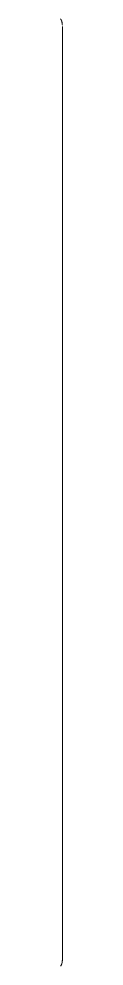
# Model space of a CAD drawing. Header units: millimetres. Extents: x 155927 to 317870, y -36033 to 97293.
# Drawn here: x 191483 to 191484, y 33116 to 33807 of the extents above; entities that cross this region are included whole.
import ezdxf

# ---------------------------------------------------------------- set-up
doc = ezdxf.new("R2010")
doc.units = ezdxf.units.MM
doc.header["$MEASUREMENT"] = 0
doc.layers.add('I-FURN', color=8, linetype='CONTINUOUS', lineweight=9)

msp = doc.modelspace()

# ---------------------------------------------------------------- linework, layer by layer
at = {"layer": 'I-FURN'}
for p, q in [((191482.63, 33807.3), (191482.8, 33806.98)), ((191482.8, 33806.98), (191482.96, 33806.66)), ((191482.96, 33806.66), (191483.11, 33806.34)), ((191483.11, 33806.34), (191483.25, 33806)), ((191483.25, 33806), (191483.38, 33805.66)), ((191483.38, 33805.66), (191483.49, 33805.32)), ((191483.49, 33805.32), (191483.58, 33804.98)), ((191483.58, 33804.98), (191483.66, 33804.62)), ((191483.66, 33804.62), (191483.73, 33804.27)), ((191483.73, 33804.27), (191483.79, 33803.92)), ((191483.79, 33803.92), (191483.83, 33803.56)), ((191483.83, 33803.56), (191483.85, 33803.2)), ((191483.85, 33803.2), (191483.86, 33802.84)), ((191483.86, 33802.84), (191483.86, 33802.74)), ((191483.86, 33801.74), (191483.86, 33521.74)), ((191483.86, 33521.74), (191483.86, 33120.57)), ((191482.85, 33116.59), (191482.67, 33116.27)), ((191483.01, 33116.91), (191482.85, 33116.59)), ((191483.15, 33117.24), (191483.01, 33116.91)), ((191483.29, 33117.57), (191483.15, 33117.24)), ((191483.41, 33117.91), (191483.29, 33117.57)), ((191483.51, 33118.25), (191483.41, 33117.91)), ((191483.61, 33118.6), (191483.51, 33118.25)), ((191483.68, 33118.95), (191483.61, 33118.6)), ((191483.75, 33119.31), (191483.68, 33118.95)), ((191483.8, 33119.66), (191483.75, 33119.31)), ((191483.83, 33120.02), (191483.8, 33119.66)), ((191483.86, 33120.38), (191483.83, 33120.02)), ((191483.86, 33120.74), (191483.86, 33120.38))]:
    msp.add_line(p, q, dxfattribs=at)

doc.saveas('drawing.dxf')
